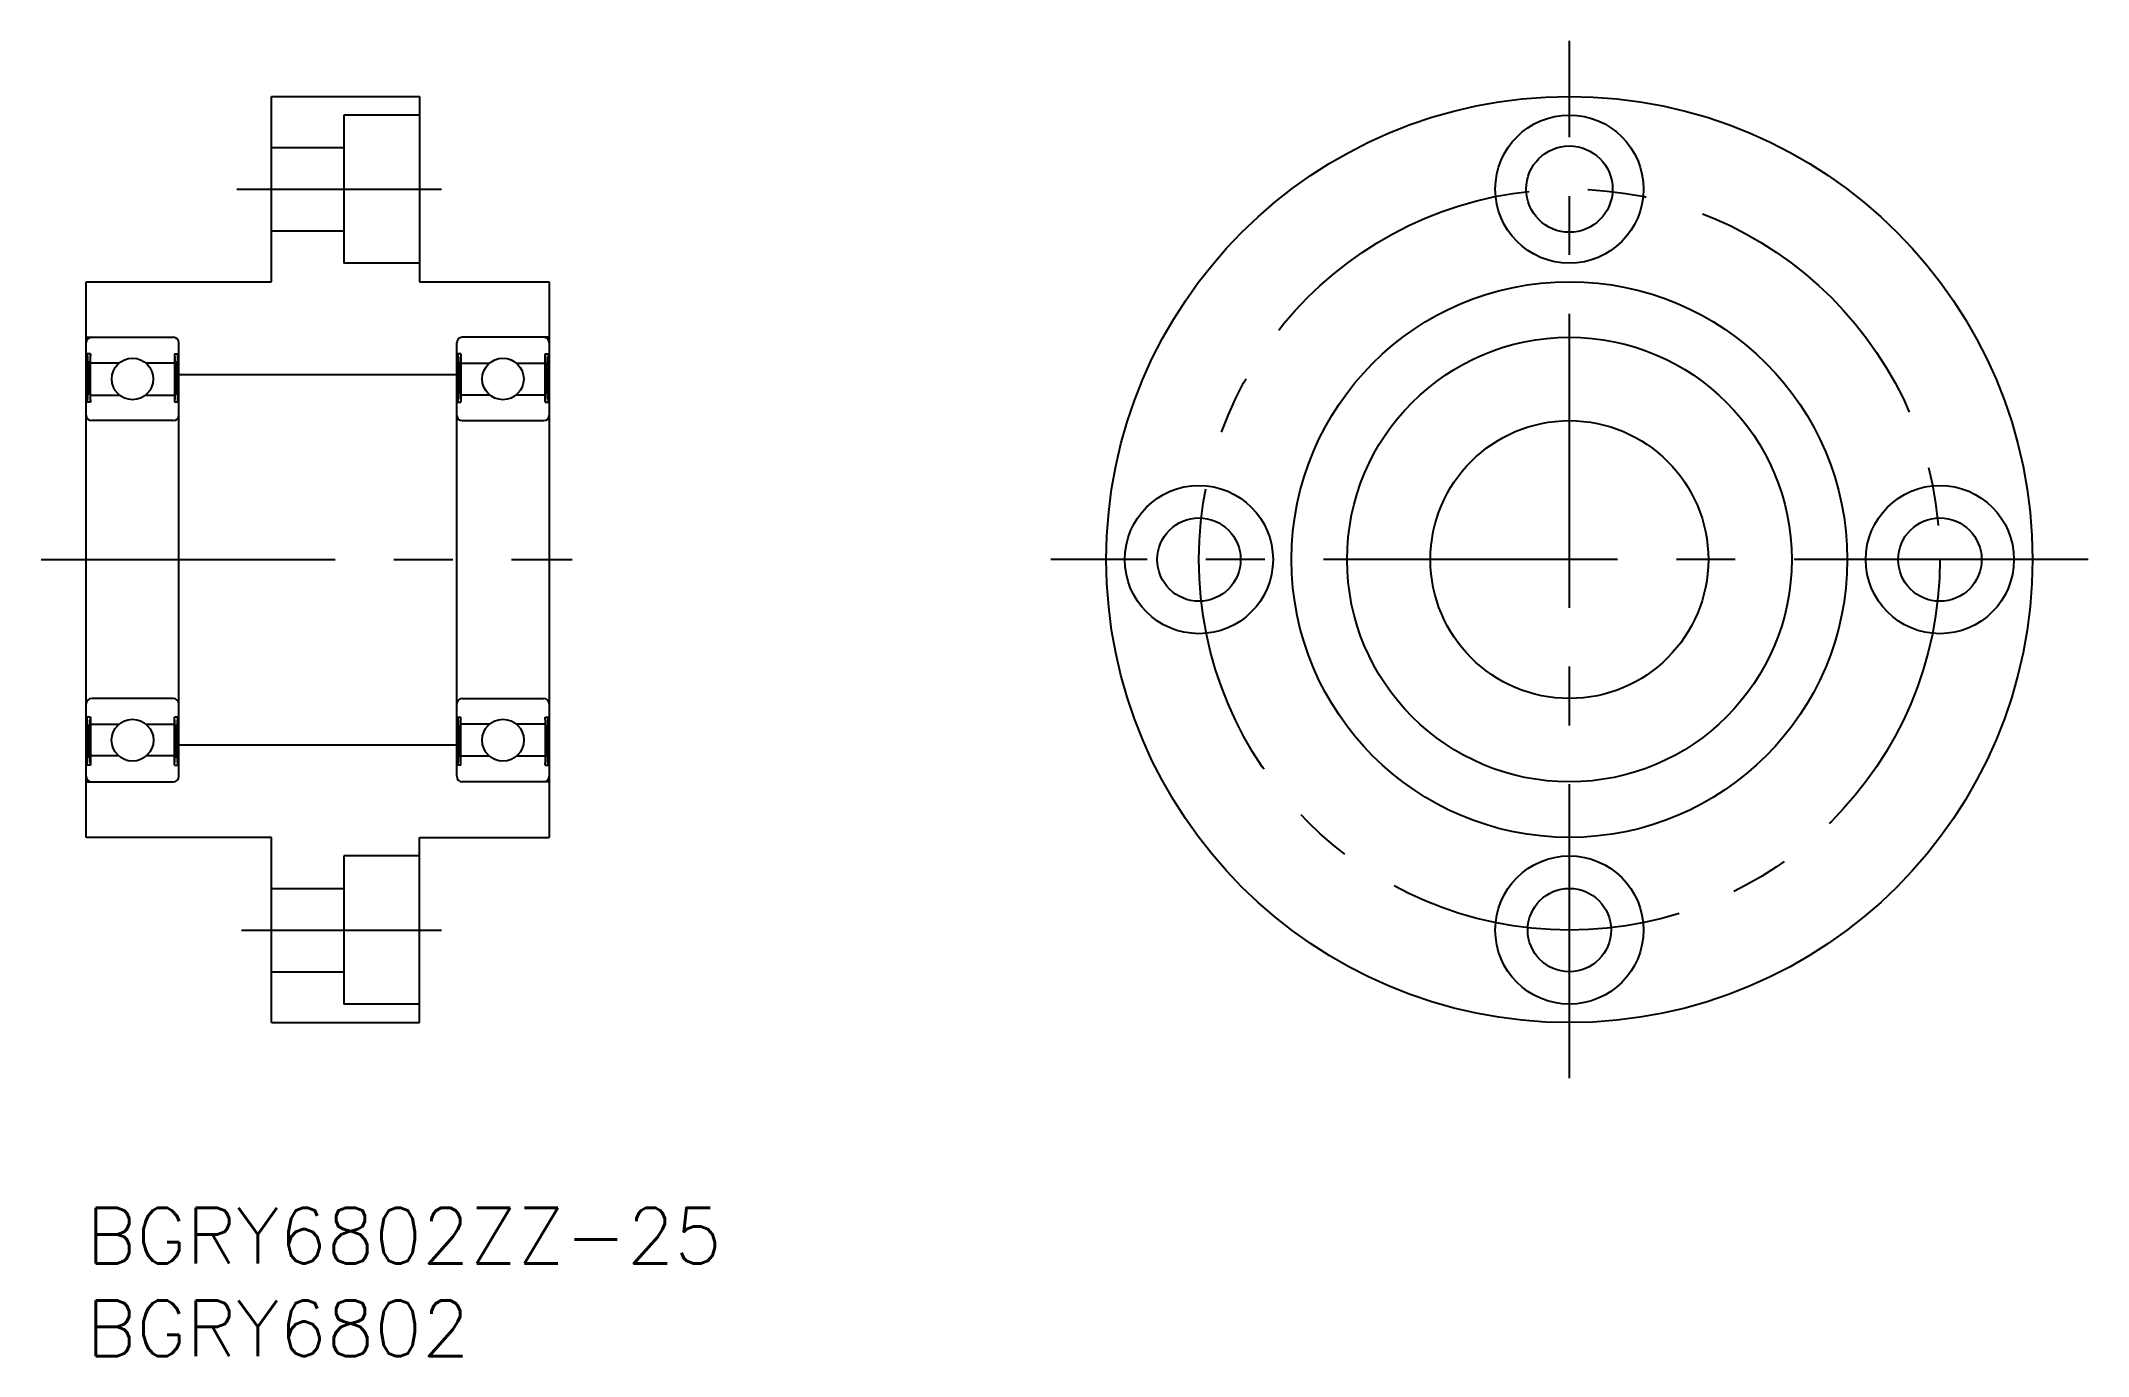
# Model space of a CAD drawing. Extents: x -2 to 108, y -8 to 63.
import ezdxf

# ---------------------------------------------------------------- set-up
doc = ezdxf.new("R2010")
doc.units = 0
doc.header["$LTSCALE"] = 0.5
doc.linetypes.add('CENTER', pattern=[50.8, 31.75, -6.35, 6.35, -6.35])
for name, color, linetype in [('MSM_CENTER', 1, 'CENTER'), ('MSM_CONTINUOUS', 7, 'CONTINUOUS'), ('MSM_NARROW', 5, 'CONTINUOUS'), ('MSM_PART_NUMBER', 7, 'CONTINUOUS')]:
    doc.layers.add(name, color=color, linetype=linetype)
doc.styles.get("Standard").update_dxf_attribs({"font": 'txt.shx', "height": 3, "bigfont": 'bigfont.shx'})

# ---------------------------------------------------------------- blocks, each defined once
blk = doc.blocks.new('*U7')
at = {"layer": 'MSM_PART_NUMBER'}
blk.add_text('BGRY6802ZZ-25', height=3, dxfattribs=at).set_placement((0, -3))
blk = doc.blocks.new('*U8')
at = {"layer": 'MSM_PART_NUMBER'}
blk.add_text('BGRY6802', height=3, dxfattribs=at).set_placement((0, -8))

msp = doc.modelspace()

# ---------------------------------------------------------------- linework, layer by layer
at = {"layer": 'MSM_CENTER'}
for p, q in [((80.07, 7), (80.07, 63)), ((8.13, 55), (19.18, 55)), ((-2.44, 35), (26.24, 35)), ((108.07, 35), (52.07, 35)), ((8.39, 15), (19.18, 15))]:
    msp.add_line(p, q, dxfattribs=at)
msp.add_circle((80.07, 35), 20, dxfattribs=at)
at = {"layer": 'MSM_CONTINUOUS'}
for p, q in [((10, 60), (18, 60)), ((10, 50), (10, 60)), ((18, 60), (18, 50)), ((13.9, 59), (13.9, 51)), ((18, 59), (13.9, 59)), ((10, 57.25), (13.9, 57.25)), ((10, 52.75), (13.9, 52.75)), ((18, 51), (13.9, 51)), ((0, 20), (0, 50)), ((0, 50), (10, 50)), ((18, 50), (25, 50)), ((25, 50), (25, 20)), ((0, 47), (4.7, 47)), ((5, 23.3), (5, 46.7)), ((20, 23.3), (20, 46.7)), ((25, 47), (20.3, 47)), ((0.23, 46.1), (0, 46.1)), ((0.06, 46.1), (0.06, 43.5)), ((0.23, 43.5), (0.23, 46.1)), ((1.76, 45.6), (0.23, 45.6)), ((4.77, 45.6), (3.24, 45.6)), ((4.77, 46.1), (4.77, 43.5)), ((4.77, 46.1), (5, 46.1)), ((4.94, 43.5), (4.94, 46.1)), ((20.23, 46.1), (20, 46.1)), ((20.06, 43.5), (20.06, 46.1)), ((20.23, 46.1), (20.23, 43.5)), ((20.23, 45.6), (21.76, 45.6)), ((23.24, 45.6), (24.77, 45.6)), ((24.77, 46.1), (25, 46.1)), ((24.77, 43.5), (24.77, 46.1)), ((24.94, 46.1), (24.94, 43.5)), ((5, 45), (20, 45)), ((0.23, 43.5), (0, 43.5)), ((0.23, 43.87), (1.79, 43.87)), ((3.21, 43.87), (4.77, 43.87)), ((5, 43.5), (4.77, 43.5)), ((20, 43.5), (20.23, 43.5)), ((21.79, 43.87), (20.23, 43.87)), ((24.77, 43.87), (23.21, 43.87)), ((24.77, 43.5), (25, 43.5)), ((4.7, 42.5), (0.3, 42.5)), ((20.3, 42.5), (24.7, 42.5)), ((4.7, 27.5), (0.3, 27.5)), ((20.3, 27.5), (24.7, 27.5)), ((0.23, 26.5), (0, 26.5)), ((0.06, 23.9), (0.06, 26.5)), ((0.23, 26.5), (0.23, 23.9)), ((0.23, 26.12), (1.79, 26.12)), ((3.21, 26.12), (4.77, 26.12)), ((5, 26.5), (4.77, 26.5)), ((4.77, 23.9), (4.77, 26.5)), ((4.94, 26.5), (4.94, 23.9)), ((20, 26.5), (20.23, 26.5)), ((20.06, 26.5), (20.06, 23.9)), ((20.23, 23.9), (20.23, 26.5)), ((21.79, 26.12), (20.23, 26.12)), ((24.77, 26.12), (23.21, 26.12)), ((24.77, 26.5), (24.77, 23.9)), ((24.77, 26.5), (25, 26.5)), ((24.94, 23.9), (24.94, 26.5)), ((1.76, 24.4), (0.23, 24.4)), ((4.77, 24.4), (3.24, 24.4)), ((5, 25), (20, 25)), ((20.23, 24.4), (21.76, 24.4)), ((23.24, 24.4), (24.77, 24.4)), ((0.23, 23.9), (0, 23.9)), ((4.77, 23.9), (5, 23.9)), ((20.23, 23.9), (20, 23.9)), ((24.77, 23.9), (25, 23.9)), ((0, 23), (4.7, 23)), ((25, 23), (20.3, 23)), ((10, 20), (0, 20)), ((10, 10), (10, 20)), ((18, 10), (18, 20)), ((18, 20), (25, 20)), ((13.9, 19), (13.9, 11)), ((18, 19), (13.9, 19)), ((10, 17.25), (13.9, 17.25)), ((10, 12.75), (13.9, 12.75)), ((10, 10), (18, 10)), ((18, 11), (13.9, 11))]:
    msp.add_line(p, q, dxfattribs=at)
for centre, radius in [((80.07, 35), 25), ((80.07, 55), 4), ((80.07, 55), 2.33), ((80.07, 35), 15), ((80.07, 35), 12), ((2.5, 44.75), 1.12), ((22.5, 44.75), 1.12), ((80.07, 35), 7.5), ((60.07, 35), 4), ((100.07, 35), 4), ((60.07, 35), 2.25), ((100.07, 35), 2.25), ((2.5, 25.25), 1.13), ((22.5, 25.25), 1.13), ((80.07, 15), 4), ((80.07, 15), 2.25)]:
    msp.add_circle(centre, radius, dxfattribs=at)
for centre, start, end in [((0.3, 46.7), 90, 180), ((4.7, 46.7), 0, 90), ((20.3, 46.7), 90, 180), ((24.7, 46.7), 0, 90), ((0.3, 42.8), 180, 270), ((4.7, 42.8), 270, 0), ((20.3, 42.8), 180, 270), ((24.7, 42.8), 270, 0), ((0.3, 27.2), 90, 180), ((4.7, 27.2), 0, 90), ((20.3, 27.2), 90, 180), ((24.7, 27.2), 0, 90), ((0.3, 23.3), 180, 270), ((4.7, 23.3), 270, 0), ((20.3, 23.3), 180, 270), ((24.7, 23.3), 270, 0)]:
    msp.add_arc(centre, 0.3, start, end, dxfattribs=at)
at = {"layer": 'MSM_NARROW'}
for p, q in [((0.23, 46.1), (0.06, 43.5)), ((0.06, 46.1), (0.23, 43.5)), ((4.94, 46.1), (4.77, 43.5)), ((4.77, 46.1), (4.94, 43.5)), ((20.06, 46.1), (20.23, 43.5)), ((20.23, 46.1), (20.06, 43.5)), ((24.77, 46.1), (24.94, 43.5)), ((24.94, 46.1), (24.77, 43.5)), ((0.23, 23.9), (0.06, 26.5)), ((0.06, 23.9), (0.23, 26.5)), ((4.94, 23.9), (4.77, 26.5)), ((4.77, 23.9), (4.94, 26.5)), ((20.06, 23.9), (20.23, 26.5)), ((20.23, 23.9), (20.06, 26.5)), ((24.77, 23.9), (24.94, 26.5)), ((24.94, 23.9), (24.77, 26.5))]:
    msp.add_line(p, q, dxfattribs=at)

# ---------------------------------------------------------------- block references
at = {"layer": 'MSM_CONTINUOUS'}
for name in ['*U7', '*U8']:
    msp.add_blockref(name, (0, 0), dxfattribs=at)

doc.saveas('drawing.dxf')
